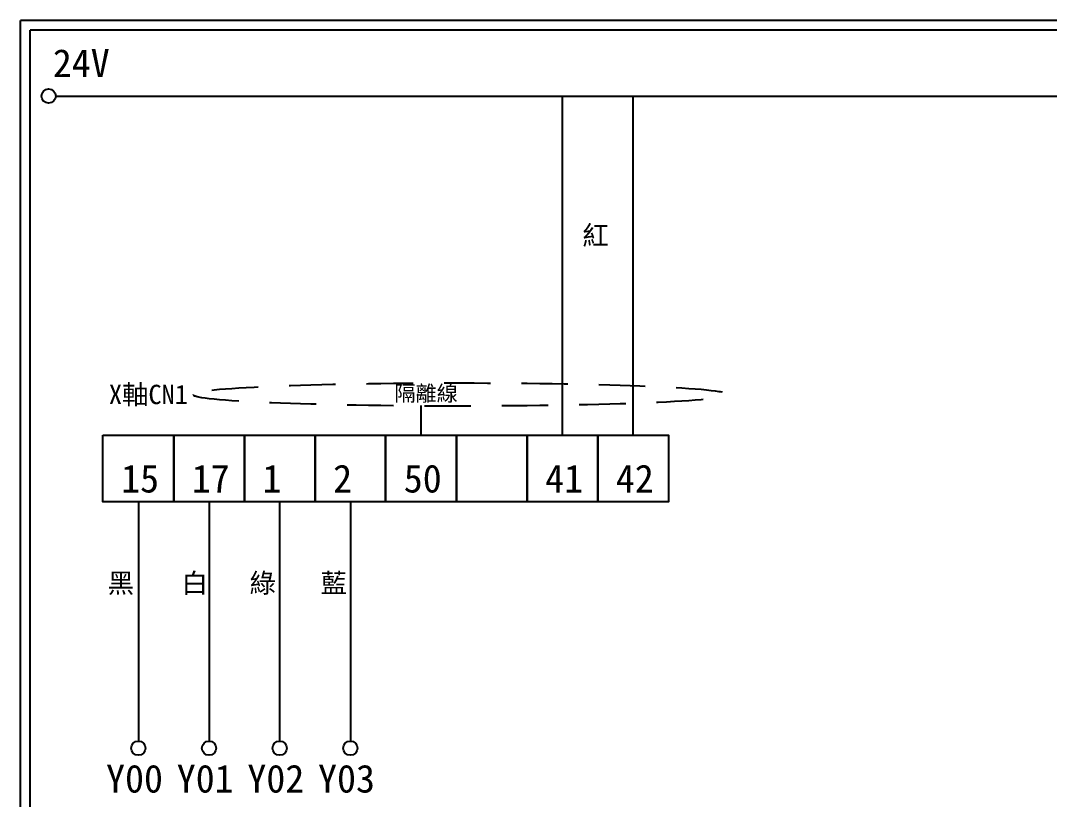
# Model space of a CAD drawing. Extents: x 834 to 1121, y 334 to 538.
# Drawn here: x 834 to 966.8, y 437.1 to 537.6 of the extents above; entities that cross this region are included whole.
import ezdxf

# ---------------------------------------------------------------- set-up
doc = ezdxf.new("R2010")
doc.units = 0
doc.linetypes.add('HIDDEN5', pattern=[10, 6, -4])
doc.layers.add('圖框層', color=7, linetype='CONTINUOUS')
doc.layers.add('標尺寸層', color=3, linetype='CONTINUOUS')
doc.styles.add('STSL', font='KAIU.TTF')

msp = doc.modelspace()

# ---------------------------------------------------------------- linework, layer by layer
at = {"layer": '圖框層', "color": 7}
for p, q in [((1120.96, 537.62), (833.96, 537.62)), ((833.96, 333.65), (833.96, 537.62)), ((1119.71, 536.37), (835.21, 536.37)), ((835.21, 334.9), (835.21, 536.37))]:
    msp.add_line(p, q, dxfattribs=at)
at = {"layer": '標尺寸層', "color": 7}
for p, q in [((838.5, 527.87), (1116.09, 527.87)), ((903.93, 484.11), (903.93, 527.87)), ((913.06, 484.11), (913.06, 527.87)), ((885.68, 484.11), (885.68, 487.91)), ((849.17, 475.5), (849.17, 444.61)), ((858.3, 475.5), (858.3, 444.61)), ((867.42, 475.5), (867.42, 444.61)), ((876.55, 475.5), (876.55, 444.61))]:
    msp.add_line(p, q, dxfattribs=at)
for points in [[(844.6, 484.11), (853.73, 484.11), (853.73, 475.5), (844.6, 475.5)], [(853.73, 484.11), (862.86, 484.11), (862.86, 475.5), (853.73, 475.5)], [(862.86, 484.11), (871.99, 484.11), (871.99, 475.5), (862.86, 475.5)], [(871.99, 484.11), (881.11, 484.11), (881.11, 475.5), (871.99, 475.5)], [(881.11, 484.11), (890.24, 484.11), (890.24, 475.5), (881.11, 475.5)], [(890.24, 484.11), (899.37, 484.11), (899.37, 475.5), (890.24, 475.5)], [(899.37, 484.11), (908.5, 484.11), (908.5, 475.5), (899.37, 475.5)], [(908.5, 484.11), (917.63, 484.11), (917.63, 475.5), (908.5, 475.5)]]:
    msp.add_lwpolyline(points, close=True, dxfattribs=at)
for centre in [(837.58, 527.87), (849.17, 443.68), (858.3, 443.68), (867.42, 443.68), (876.55, 443.68)]:
    msp.add_circle(centre, 0.92, dxfattribs=at)
at = {"layer": '標尺寸層', "color": 7, "linetype": 'HIDDEN5', "extrusion": (0, 0, -1)}
msp.add_ellipse((890.75, 489.34), major_axis=(-34.51, 0), ratio=0.042058, dxfattribs=at)

# ---------------------------------------------------------------- texts
at = {"layer": '圖框層', "color": 4, "style": 'STSL'}
for s, height, p in [('24V', 3.6, (838.12, 530.33)), ('紅', 2.5, (906.51, 508.63)), ('X軸CN1', 2.5, (845.36, 488.1)), ('隔離線', 2, (882.24, 488.49)), ('黑', 2.5, (845.21, 463.75)), ('白', 2.5, (854.75, 463.75)), ('綠', 2.5, (863.55, 463.75)), ('藍', 2.5, (872.69, 463.75)), ('Y00', 3.6, (845, 437.95)), ('Y01', 3.6, (854.13, 437.95)), ('Y02', 3.6, (863.25, 437.95)), ('Y03', 3.6, (872.38, 437.95))]:
    msp.add_text(s, height=height, dxfattribs=at).set_placement(p)
at = {"layer": '圖框層', "color": 7, "style": 'STSL'}
for s, p in [('15', (846.94, 476.69)), ('17', (856.07, 476.69)), ('1', (865.2, 476.69)), ('2', (874.33, 476.69)), ('50', (883.45, 476.69)), ('41', (901.71, 476.69)), ('42', (910.84, 476.69))]:
    msp.add_text(s, height=3.6, dxfattribs=at).set_placement(p)

doc.saveas('drawing.dxf')
